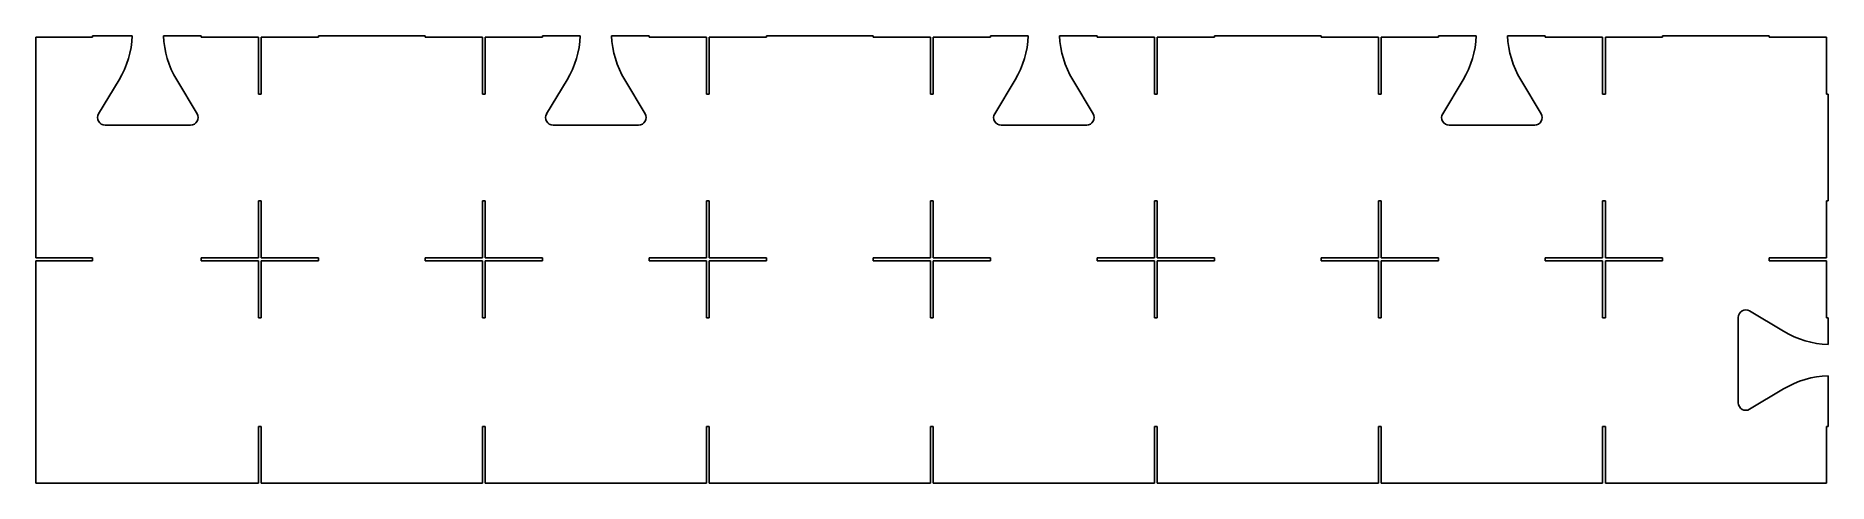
# Model space of a CAD drawing. Header units: millimetres. Extents: x -1500 to 900, y -1500 to -900.
import ezdxf

# ---------------------------------------------------------------- set-up
doc = ezdxf.new("R2010")
doc.units = ezdxf.units.MM

msp = doc.modelspace()

# ---------------------------------------------------------------- linework, layer by layer
at = {"color": 7, "linetype": 'Continuous', "lineweight": 25}
for p, q in [((-1500, -901.9), (-1424, -901.9)), ((-1500, -1198.1), (-1500, -901.9)), ((-1424, -900.3), (-1370.9, -900.3)), ((-1424, -901.9), (-1424, -900.3)), ((-1329.1, -900.3), (-1278.5, -900.3)), ((-1278.5, -900.3), (-1278.5, -901.9)), ((-1278.5, -901.9), (-1201.9, -901.9)), ((-1201.9, -901.9), (-1201.9, -978.5)), ((-1198.1, -901.9), (-1121.5, -901.9)), ((-1198.1, -978.5), (-1198.1, -901.9)), ((-1121.5, -900.3), (-978.5, -900.3)), ((-1121.5, -901.9), (-1121.5, -900.3)), ((-978.5, -900.3), (-978.5, -901.9)), ((-978.5, -901.9), (-901.9, -901.9)), ((-901.9, -901.9), (-901.9, -978.5)), ((-898.1, -901.9), (-821.5, -901.9)), ((-898.1, -978.5), (-898.1, -901.9)), ((-821.5, -900.3), (-770.9, -900.3)), ((-821.5, -901.9), (-821.5, -900.3)), ((-729.1, -900.3), (-678.5, -900.3)), ((-678.5, -900.3), (-678.5, -901.9)), ((-678.5, -901.9), (-601.9, -901.9)), ((-601.9, -901.9), (-601.9, -978.5)), ((-598.1, -901.9), (-521.5, -901.9)), ((-598.1, -978.5), (-598.1, -901.9)), ((-521.5, -900.3), (-378.5, -900.3)), ((-521.5, -901.9), (-521.5, -900.3)), ((-378.5, -900.3), (-378.5, -901.9)), ((-378.5, -901.9), (-301.9, -901.9)), ((-301.9, -901.9), (-301.9, -978.5)), ((-298.1, -901.9), (-221.5, -901.9)), ((-298.1, -978.5), (-298.1, -901.9)), ((-221.5, -900.3), (-170.9, -900.3)), ((-221.5, -901.9), (-221.5, -900.3)), ((-129.1, -900.3), (-78.5, -900.3)), ((-78.5, -900.3), (-78.5, -901.9)), ((-78.5, -901.9), (-1.9, -901.9)), ((-1.9, -901.9), (-1.9, -978.5)), ((1.9, -901.9), (78.5, -901.9)), ((1.9, -978.5), (1.9, -901.9)), ((78.5, -900.3), (221.5, -900.3)), ((78.5, -901.9), (78.5, -900.3)), ((221.5, -900.3), (221.5, -901.9)), ((221.5, -901.9), (298.1, -901.9)), ((298.1, -901.9), (298.1, -978.5)), ((301.9, -901.9), (378.5, -901.9)), ((301.9, -978.5), (301.9, -901.9)), ((378.5, -900.3), (429.1, -900.3)), ((378.5, -901.9), (378.5, -900.3)), ((470.9, -900.3), (521.5, -900.3)), ((521.5, -900.3), (521.5, -901.9)), ((521.5, -901.9), (598.1, -901.9)), ((598.1, -901.9), (598.1, -978.5)), ((601.9, -901.9), (678.5, -901.9)), ((601.9, -978.5), (601.9, -901.9)), ((678.5, -900.3), (821.5, -900.3)), ((678.5, -901.9), (678.5, -900.3)), ((821.5, -900.3), (821.5, -901.9)), ((821.5, -901.9), (898.1, -901.9)), ((898.1, -901.9), (898.1, -978.5)), ((-1415.9, -1004.9), (-1388.6, -959.3)), ((-1311.4, -959.3), (-1284.1, -1004.9)), ((-815.9, -1004.9), (-788.6, -959.3)), ((-711.4, -959.3), (-684.1, -1004.9)), ((-215.9, -1004.9), (-188.6, -959.3)), ((-111.4, -959.3), (-84.1, -1004.9)), ((384.1, -1004.9), (411.4, -959.3)), ((488.6, -959.3), (515.9, -1004.9)), ((-1201.9, -978.5), (-1198.1, -978.5)), ((-901.9, -978.5), (-898.1, -978.5)), ((-601.9, -978.5), (-598.1, -978.5)), ((-301.9, -978.5), (-298.1, -978.5)), ((-1.9, -978.5), (1.9, -978.5)), ((298.1, -978.5), (301.9, -978.5)), ((598.1, -978.5), (601.9, -978.5)), ((898.1, -978.5), (900.3, -978.5)), ((900.3, -978.5), (900.3, -1121.5)), ((-1292.7, -1020), (-1407.3, -1020)), ((-692.7, -1020), (-807.3, -1020)), ((-92.7, -1020), (-207.3, -1020)), ((507.3, -1020), (392.7, -1020)), ((-1201.9, -1121.5), (-1201.9, -1198.1)), ((-1198.1, -1121.5), (-1201.9, -1121.5)), ((-1198.1, -1198.1), (-1198.1, -1121.5)), ((-901.9, -1121.5), (-901.9, -1198.1)), ((-898.1, -1121.5), (-901.9, -1121.5)), ((-898.1, -1198.1), (-898.1, -1121.5)), ((-601.9, -1121.5), (-601.9, -1198.1)), ((-598.1, -1121.5), (-601.9, -1121.5)), ((-598.1, -1198.1), (-598.1, -1121.5)), ((-301.9, -1121.5), (-301.9, -1198.1)), ((-298.1, -1121.5), (-301.9, -1121.5)), ((-298.1, -1198.1), (-298.1, -1121.5)), ((-1.9, -1121.5), (-1.9, -1198.1)), ((1.9, -1121.5), (-1.9, -1121.5)), ((1.9, -1198.1), (1.9, -1121.5)), ((298.1, -1121.5), (298.1, -1198.1)), ((301.9, -1121.5), (298.1, -1121.5)), ((301.9, -1198.1), (301.9, -1121.5)), ((598.1, -1121.5), (598.1, -1198.1)), ((601.9, -1121.5), (598.1, -1121.5)), ((601.9, -1198.1), (601.9, -1121.5)), ((898.1, -1121.5), (898.1, -1198.1)), ((900.3, -1121.5), (898.1, -1121.5)), ((-1424, -1198.1), (-1500, -1198.1)), ((-1424, -1201.9), (-1424, -1198.1)), ((-1278.5, -1198.1), (-1278.5, -1201.9)), ((-1201.9, -1198.1), (-1278.5, -1198.1)), ((-1121.5, -1198.1), (-1198.1, -1198.1)), ((-1121.5, -1201.9), (-1121.5, -1198.1)), ((-978.5, -1198.1), (-978.5, -1201.9)), ((-901.9, -1198.1), (-978.5, -1198.1)), ((-821.5, -1198.1), (-898.1, -1198.1)), ((-821.5, -1201.9), (-821.5, -1198.1)), ((-678.5, -1198.1), (-678.5, -1201.9)), ((-601.9, -1198.1), (-678.5, -1198.1)), ((-521.5, -1198.1), (-598.1, -1198.1)), ((-521.5, -1201.9), (-521.5, -1198.1)), ((-378.5, -1198.1), (-378.5, -1201.9)), ((-301.9, -1198.1), (-378.5, -1198.1)), ((-221.5, -1198.1), (-298.1, -1198.1)), ((-221.5, -1201.9), (-221.5, -1198.1)), ((-78.5, -1198.1), (-78.5, -1201.9)), ((-1.9, -1198.1), (-78.5, -1198.1)), ((78.5, -1198.1), (1.9, -1198.1)), ((78.5, -1201.9), (78.5, -1198.1)), ((221.5, -1198.1), (221.5, -1201.9)), ((298.1, -1198.1), (221.5, -1198.1)), ((378.5, -1198.1), (301.9, -1198.1)), ((378.5, -1201.9), (378.5, -1198.1)), ((521.5, -1198.1), (521.5, -1201.9)), ((598.1, -1198.1), (521.5, -1198.1)), ((678.5, -1198.1), (601.9, -1198.1)), ((678.5, -1201.9), (678.5, -1198.1)), ((821.5, -1198.1), (821.5, -1201.9)), ((898.1, -1198.1), (821.5, -1198.1)), ((-1500, -1201.9), (-1424, -1201.9)), ((-1500, -1500), (-1500, -1201.9)), ((-1278.5, -1201.9), (-1201.9, -1201.9)), ((-1201.9, -1201.9), (-1201.9, -1278.5)), ((-1198.1, -1201.9), (-1121.5, -1201.9)), ((-1198.1, -1278.5), (-1198.1, -1201.9)), ((-978.5, -1201.9), (-901.9, -1201.9)), ((-901.9, -1201.9), (-901.9, -1278.5)), ((-898.1, -1201.9), (-821.5, -1201.9)), ((-898.1, -1278.5), (-898.1, -1201.9)), ((-678.5, -1201.9), (-601.9, -1201.9)), ((-601.9, -1201.9), (-601.9, -1278.5)), ((-598.1, -1201.9), (-521.5, -1201.9)), ((-598.1, -1278.5), (-598.1, -1201.9)), ((-378.5, -1201.9), (-301.9, -1201.9)), ((-301.9, -1201.9), (-301.9, -1278.5)), ((-298.1, -1201.9), (-221.5, -1201.9)), ((-298.1, -1278.5), (-298.1, -1201.9)), ((-78.5, -1201.9), (-1.9, -1201.9)), ((-1.9, -1201.9), (-1.9, -1278.5)), ((1.9, -1201.9), (78.5, -1201.9)), ((1.9, -1278.5), (1.9, -1201.9)), ((221.5, -1201.9), (298.1, -1201.9)), ((298.1, -1201.9), (298.1, -1278.5)), ((301.9, -1201.9), (378.5, -1201.9)), ((301.9, -1278.5), (301.9, -1201.9)), ((521.5, -1201.9), (598.1, -1201.9)), ((598.1, -1201.9), (598.1, -1278.5)), ((601.9, -1201.9), (678.5, -1201.9)), ((601.9, -1278.5), (601.9, -1201.9)), ((821.5, -1201.9), (898.1, -1201.9)), ((898.1, -1201.9), (898.1, -1278.5)), ((795.1, -1269.1), (840.7, -1296.4)), ((-1201.9, -1278.5), (-1198.1, -1278.5)), ((-901.9, -1278.5), (-898.1, -1278.5)), ((-601.9, -1278.5), (-598.1, -1278.5)), ((-301.9, -1278.5), (-298.1, -1278.5)), ((-1.9, -1278.5), (1.9, -1278.5)), ((298.1, -1278.5), (301.9, -1278.5)), ((598.1, -1278.5), (601.9, -1278.5)), ((780, -1392.3), (780, -1277.7)), ((898.1, -1278.5), (900.3, -1278.5)), ((900.3, -1278.5), (900.3, -1314.1)), ((900.3, -1355.9), (900.3, -1424)), ((840.7, -1373.6), (795.1, -1400.9)), ((-1201.9, -1424), (-1201.9, -1500)), ((-1198.1, -1424), (-1201.9, -1424)), ((-1198.1, -1500), (-1198.1, -1424)), ((-901.9, -1424), (-901.9, -1500)), ((-898.1, -1424), (-901.9, -1424)), ((-898.1, -1500), (-898.1, -1424)), ((-601.9, -1424), (-601.9, -1500)), ((-598.1, -1424), (-601.9, -1424)), ((-598.1, -1500), (-598.1, -1424)), ((-301.9, -1424), (-301.9, -1500)), ((-298.1, -1424), (-301.9, -1424)), ((-298.1, -1500), (-298.1, -1424)), ((-1.9, -1424), (-1.9, -1500)), ((1.9, -1424), (-1.9, -1424)), ((1.9, -1500), (1.9, -1424)), ((298.1, -1424), (298.1, -1500)), ((301.9, -1424), (298.1, -1424)), ((301.9, -1500), (301.9, -1424)), ((598.1, -1424), (598.1, -1500)), ((601.9, -1424), (598.1, -1424)), ((601.9, -1500), (601.9, -1424)), ((898.1, -1424), (898.1, -1500)), ((900.3, -1424), (898.1, -1424)), ((-1201.9, -1500), (-1500, -1500)), ((-901.9, -1500), (-1198.1, -1500)), ((-601.9, -1500), (-898.1, -1500)), ((-301.9, -1500), (-598.1, -1500)), ((-1.9, -1500), (-298.1, -1500)), ((298.1, -1500), (1.9, -1500)), ((598.1, -1500), (301.9, -1500)), ((898.1, -1500), (601.9, -1500))]:
    msp.add_line(p, q, dxfattribs=at)
for centre, radius, start, end in [((-1495.8, -895), 125, 329.0362, 357.5699), ((-1204.2, -895), 125, 182.4301, 210.9638), ((-895.8, -895), 125, 329.0362, 357.5699), ((-604.2, -895), 125, 182.4301, 210.9638), ((-295.8, -895), 125, 329.0362, 357.5699), ((-4.2, -895), 125, 182.4301, 210.9638), ((304.2, -895), 125, 329.0362, 357.5699), ((595.8, -895), 125, 182.4301, 210.9638), ((-1407.3, -1010), 10, 149.0362, 270), ((-1292.7, -1010), 10, 270, 30.9638), ((-807.3, -1010), 10, 149.0362, 270), ((-692.7, -1010), 10, 270, 30.9638), ((-207.3, -1010), 10, 149.0362, 270), ((-92.7, -1010), 10, 270, 30.9638), ((392.7, -1010), 10, 149.0362, 270), ((507.3, -1010), 10, 270, 30.9638), ((790, -1277.7), 10, 59.0362, 180), ((905, -1189.2), 125, 239.0362, 267.8452), ((905, -1480.8), 125, 92.1548, 120.9638), ((790, -1392.3), 10, 180, 300.9638)]:
    msp.add_arc(centre, radius, start, end, dxfattribs=at)

doc.saveas('drawing.dxf')
